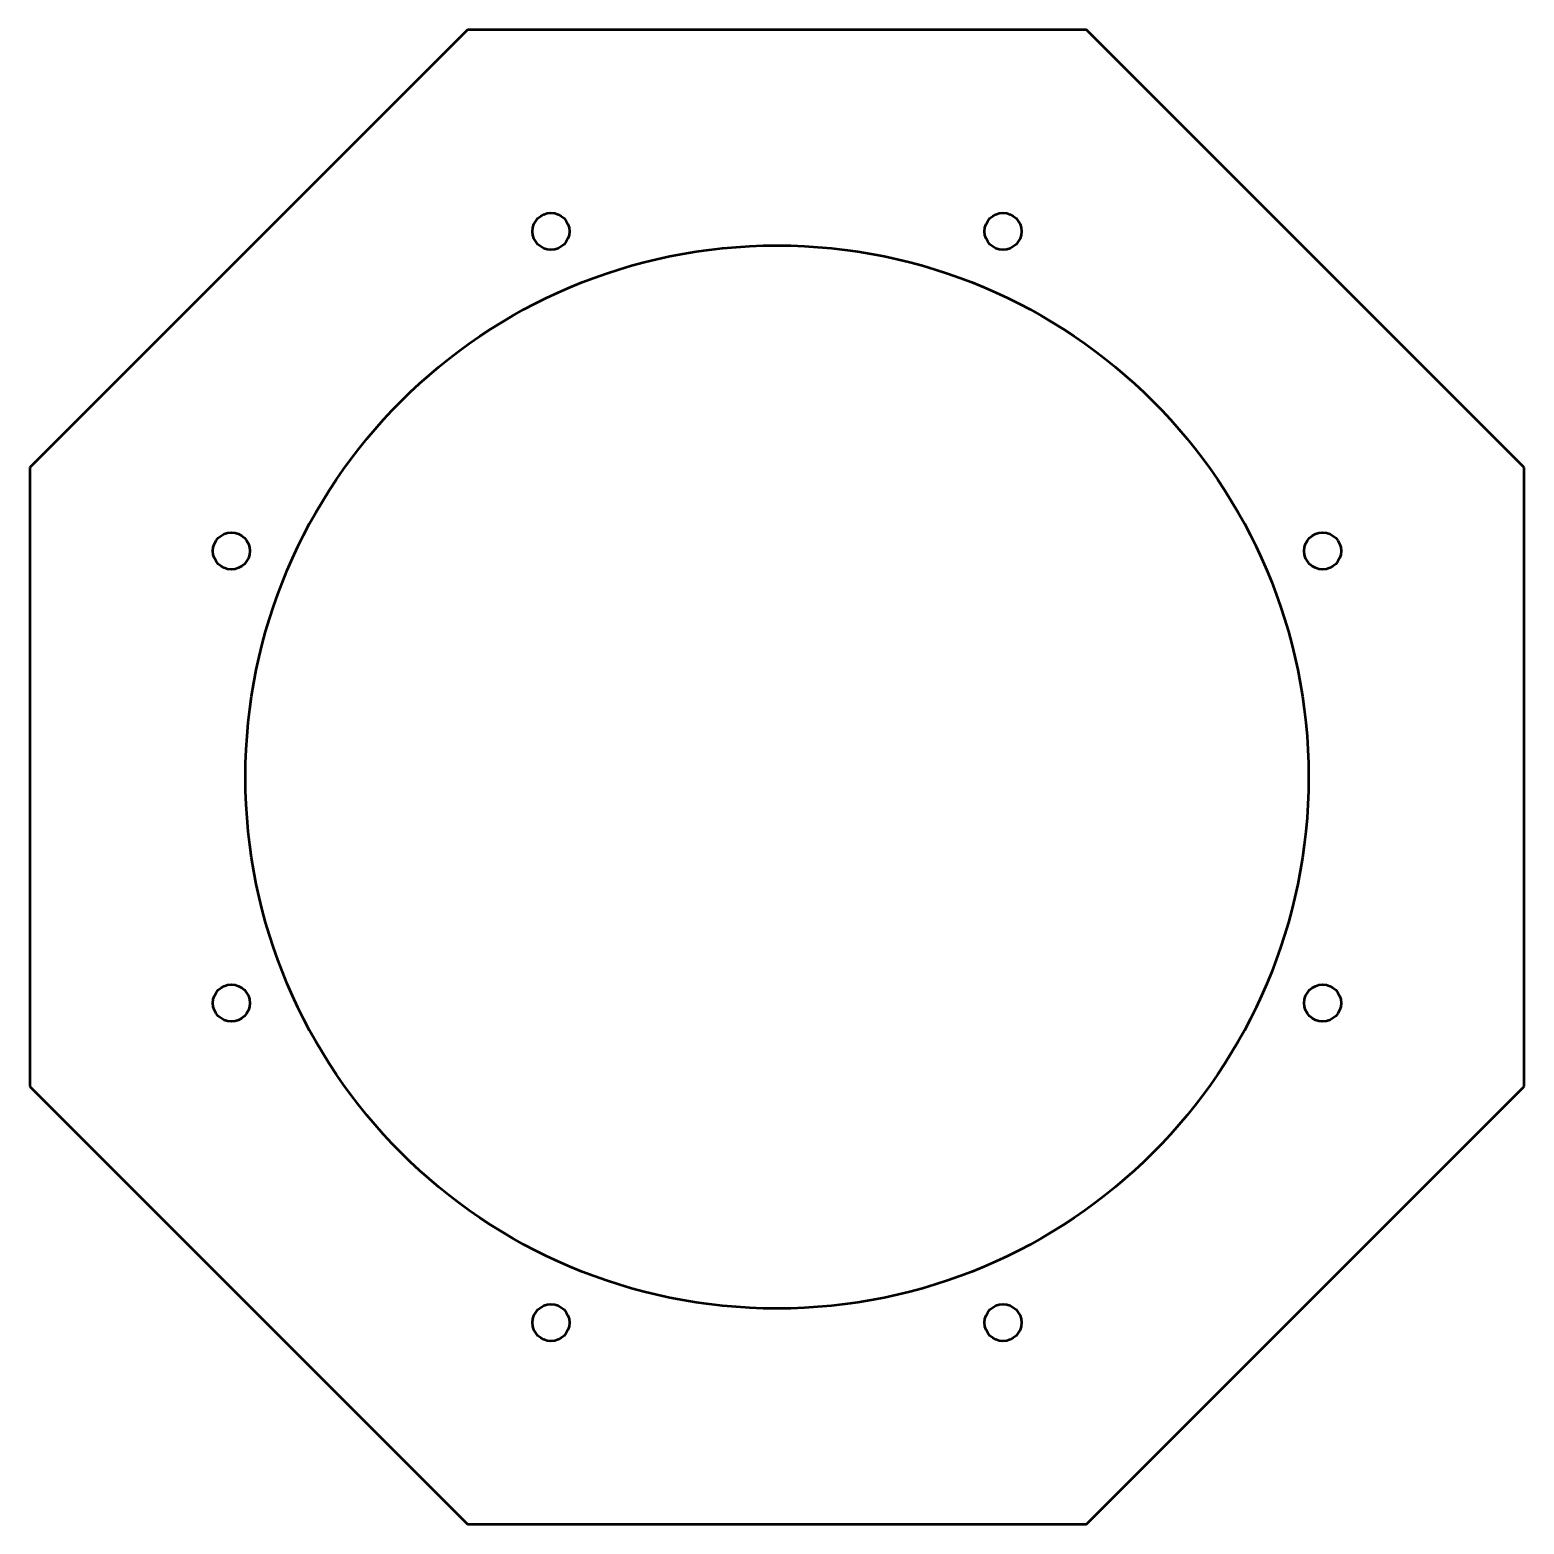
# Model space of a CAD drawing. Header units: millimetres. Extents: x -148 to 358, y 0 to 506.
import ezdxf

# ---------------------------------------------------------------- set-up
doc = ezdxf.new("R2010")
doc.units = ezdxf.units.MM
doc.layers.add('IV_INTERIOR_PROFILES', color=7, linetype='Continuous', lineweight=50)
doc.layers.add('IV_OUTER_PROFILE', color=7, linetype='Continuous', lineweight=50)

msp = doc.modelspace()

# ---------------------------------------------------------------- linework, layer by layer
at = {"layer": 'IV_INTERIOR_PROFILES'}
for centre, radius in [((28.26, 437.78), 6.25), ((181.33, 437.78), 6.25), ((104.8, 253), 180), ((-79.98, 329.54), 6.25), ((289.57, 329.54), 6.25), ((-79.98, 176.46), 6.25), ((289.57, 176.46), 6.25), ((28.26, 68.22), 6.25), ((181.33, 68.22), 6.25)]:
    msp.add_circle(centre, radius, dxfattribs=at)
at = {"layer": 'IV_OUTER_PROFILE'}
for p, q in [((0, 506), (-148.2, 357.8)), ((209.59, 506), (0, 506)), ((357.8, 357.8), (209.59, 506)), ((-148.2, 357.8), (-148.2, 148.2)), ((357.8, 148.2), (357.8, 357.8)), ((-148.2, 148.2), (0, 0)), ((209.59, 0), (357.8, 148.2)), ((0, 0), (209.59, 0))]:
    msp.add_line(p, q, dxfattribs=at)

doc.saveas('drawing.dxf')
